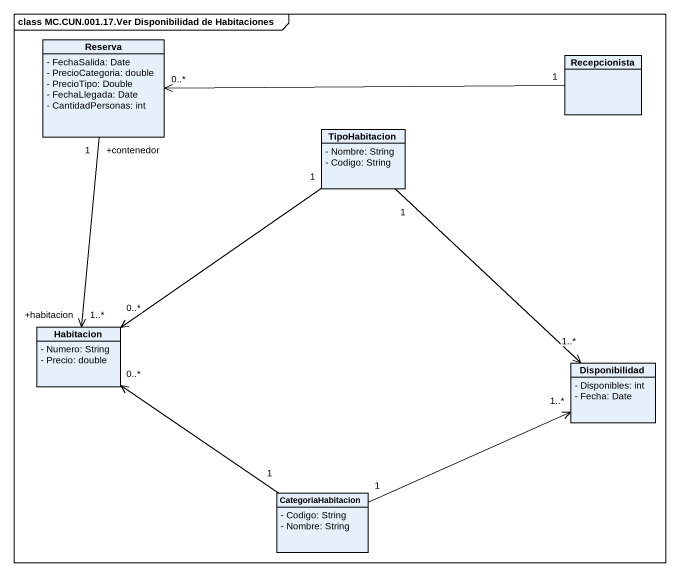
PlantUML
@startuml
mainframe class MC.CUN.001.17.Ver Disponibilidad de Habitaciones
hide circle
hide empty members
skinparam classAttributeIconSize 0
class Reserva {
  - FechaSalida: Date
  - PrecioCategoria: double
  - PrecioTipo: Double
  - FechaLlegada: Date
  - CantidadPersonas: int
}
class Recepcionista
class TipoHabitacion {
  - Nombre: String
  - Codigo: String
}
class Habitacion {
  - Numero: String
  - Precio: double
}
class Disponibilidad {
  - Disponibles: int
  - Fecha: Date
}
class CategoriaHabitacion {
  - Codigo: String
  - Nombre: String
}
Reserva "+contenedor\n1" --> "+habitacion\n1..*" Habitacion
Recepcionista "1" -left-> "0..*" Reserva
TipoHabitacion "1" --> "0..*" Habitacion
TipoHabitacion "1" --> "1..*" Disponibilidad
CategoriaHabitacion "1" -up-> "0..*" Habitacion
CategoriaHabitacion "1" -right-> "1..*" Disponibilidad
@enduml
